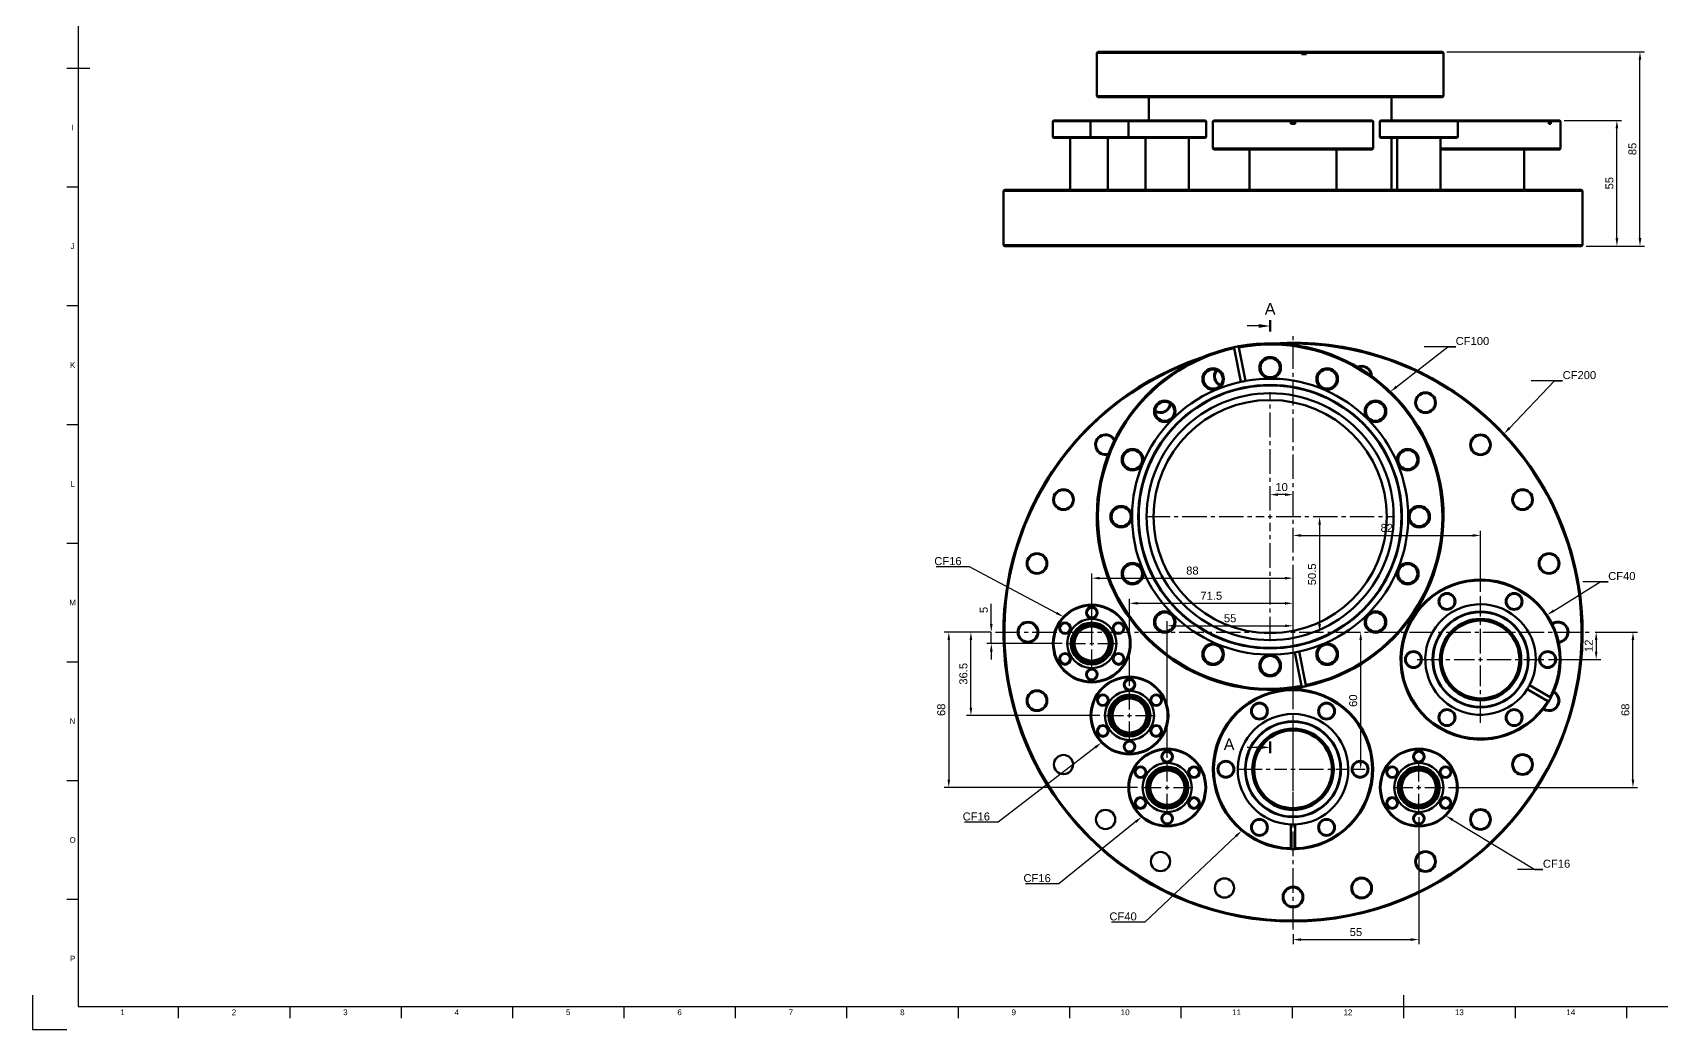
# Model space of a CAD drawing. Header units: millimetres. Extents: x 0 to 1189, y 0 to 841.
# Drawn here: x 0 to 712, y 0 to 436 of the extents above; entities that cross this region are included whole.
import ezdxf
from ezdxf import colors
from ezdxf.entities.mleader import LeaderData, LeaderLine
from ezdxf.enums import TextEntityAlignment as Align
from ezdxf.math import Vec2, Vec3

# ---------------------------------------------------------------- set-up
doc = ezdxf.new("R2010")
doc.units = ezdxf.units.MM
doc.header["$LTSCALE"] = 0.75
doc.linetypes.add('CENTER2', pattern=[28.575, 19.05, -3.175, 3.175, -3.175])
for name, color, linetype, lineweight in [('Border', 7, 'Continuous', 25), ('FD_Dimensions', 7, 'Continuous', 25), ('Leaders', 7, 'Continuous', 25), ('Section Lines', 7, 'Continuous', 25), ('Smart Centers', 7, 'CENTER2', 25), ('Visible', 7, 'Continuous', 50)]:
    doc.layers.add(name, color=color, linetype=linetype, lineweight=lineweight)
doc.styles.add('FusionTitle', font='')
doc.styles.get("Standard").update_dxf_attribs({"font": 'arial.ttf'})
doc.styles.get('FusionTitle').set_extended_font_data('Arial Unicode MS')
doc.dimstyles.new('Dim-ISO-25', dxfattribs={"dimtxt": 3.5, "dimasz": 3.5, "dimexe": 2, "dimexo": 2, "dimgap": 1.5, "dimtad": 1, "dimzin": 12, "dimdsep": 46, "dimtxsty": 'Standard', "dimcen": 0, "dimazin": 3, "dimtp": 0.1, "dimtm": 0.1, "dimtfac": 0.714, "dimtmove": 0, "dimatfit": 3, "dimfxl": 1, "dimtzin": 12, "dimarcsym": 0})

# ---------------------------------------------------------------- blocks, each defined once
blk = doc.blocks.new('*D52')
at = {"layer": 'Defpoints', "color": 0, "transparency": 16777216}
for p in [(667.728113, 397.664197), (692.747695, 397.664197), (677.328541, 342.664197)]:
    blk.add_point(p, dxfattribs=at)
at = {"layer": 'FD_Dimensions', "lineweight": -2, "transparency": 16777216}
for p, q in [((669.728113, 397.664197), (694.747695, 397.664197)), ((692.747695, 346.164197), (692.747695, 394.164197)), ((679.328541, 342.664197), (694.747695, 342.664197))]:
    blk.add_line(p, q, dxfattribs=at)
at = {"layer": 'FD_Dimensions', "transparency": 16777216}
for points in [[(692.164361, 394.164197), (693.331028, 394.164197), (692.747695, 397.664197)], [(692.164361, 346.164197), (693.331028, 346.164197), (692.747695, 342.664197)]]:
    blk.add_solid(points, dxfattribs=at)
at = {"layer": 'FD_Dimensions', "color": 0, "transparency": 16777216, "insert": (689.467852, 370.164197), "char_height": 3.5, "attachment_point": 5, "rotation": 90}
blk.add_mtext('55', dxfattribs=at)
blk = doc.blocks.new('*D53')
at = {"layer": 'Defpoints', "color": 0, "transparency": 16777216}
for p in [(616.428113, 427.664197), (702.829144, 427.664197), (677.328541, 342.664197)]:
    blk.add_point(p, dxfattribs=at)
at = {"layer": 'FD_Dimensions', "lineweight": -2, "transparency": 16777216}
for p, q in [((618.428113, 427.664197), (704.829144, 427.664197)), ((702.829144, 346.164197), (702.829144, 424.164197)), ((679.328541, 342.664197), (704.829144, 342.664197))]:
    blk.add_line(p, q, dxfattribs=at)
at = {"layer": 'FD_Dimensions', "transparency": 16777216}
for points in [[(702.24581, 424.164197), (703.412477, 424.164197), (702.829144, 427.664197)], [(702.24581, 346.164197), (703.412477, 346.164197), (702.829144, 342.664197)]]:
    blk.add_solid(points, dxfattribs=at)
at = {"layer": 'FD_Dimensions', "color": 0, "transparency": 16777216, "insert": (699.542138, 385.164197), "char_height": 3.5, "attachment_point": 5, "rotation": 90}
blk.add_mtext('85', dxfattribs=at)
blk = doc.blocks.new('*U10')
at = {"layer": 'Smart Centers', "color": 0, "ltscale": 0.75, "transparency": 16777216}
for p, q in [((0, 2.678906), (0, 54.5)), ((-54.5, 0), (-2.678906, 0)), ((2.678906, 0), (54.5, 0)), ((0, -54.5), (0, -2.678906))]:
    blk.add_line(p, q, dxfattribs=at)
at = {"layer": 'Smart Centers', "color": 0, "linetype": 'Continuous', "ltscale": 0.75, "transparency": 16777216}
for p, q in [((-0.892969, 0), (0.892969, 0)), ((0, -0.892969), (0, 0.892969))]:
    blk.add_line(p, q, dxfattribs=at)
blk = doc.blocks.new('*U11')
at = {"layer": 'Smart Centers', "color": 0, "ltscale": 0.75, "transparency": 16777216}
for p, q in [((0, 2.678906), (0, 27.675)), ((-27.675, 0), (-2.678906, 0)), ((2.678906, 0), (27.675, 0)), ((0, -27.675), (0, -2.678906))]:
    blk.add_line(p, q, dxfattribs=at)
at = {"layer": 'Smart Centers', "color": 0, "linetype": 'Continuous', "ltscale": 0.75, "transparency": 16777216}
for p, q in [((-0.892969, 0), (0.892969, 0)), ((0, -0.892969), (0, 0.892969))]:
    blk.add_line(p, q, dxfattribs=at)
blk = doc.blocks.new('*U12')
at = {"layer": 'Smart Centers', "color": 0, "ltscale": 0.75, "transparency": 16777216}
for p, q in [((0, 2.678906), (0, 24.231618)), ((-24.231618, 0), (-2.678906, 0)), ((2.678906, 0), (24.231618, 0)), ((0, -24.231618), (0, -2.678906))]:
    blk.add_line(p, q, dxfattribs=at)
at = {"layer": 'Smart Centers', "color": 0, "linetype": 'Continuous', "ltscale": 0.75, "transparency": 16777216}
for p, q in [((-0.892969, 0), (0.892969, 0)), ((0, -0.892969), (0, 0.892969))]:
    blk.add_line(p, q, dxfattribs=at)
blk = doc.blocks.new('*U13')
at = {"layer": 'Smart Centers', "color": 0, "ltscale": 0.75, "transparency": 16777216}
for p, q in [((0, 2.678906), (0, 11)), ((-11, 0), (-2.678906, 0)), ((2.678906, 0), (11, 0)), ((0, -11), (0, -2.678906))]:
    blk.add_line(p, q, dxfattribs=at)
at = {"layer": 'Smart Centers', "color": 0, "linetype": 'Continuous', "ltscale": 0.75, "transparency": 16777216}
for p, q in [((-0.892969, 0), (0.892969, 0)), ((0, -0.892969), (0, 0.892969))]:
    blk.add_line(p, q, dxfattribs=at)
blk = doc.blocks.new('*U14')
at = {"layer": 'Smart Centers', "color": 0, "ltscale": 0.75, "transparency": 16777216}
for p, q in [((0, 2.678906), (0, 11)), ((-11, 0), (-2.678906, 0)), ((2.678906, 0), (11, 0)), ((0, -11), (0, -2.678906))]:
    blk.add_line(p, q, dxfattribs=at)
at = {"layer": 'Smart Centers', "color": 0, "linetype": 'Continuous', "ltscale": 0.75, "transparency": 16777216}
for p, q in [((-0.892969, 0), (0.892969, 0)), ((0, -0.892969), (0, 0.892969))]:
    blk.add_line(p, q, dxfattribs=at)
blk = doc.blocks.new('*U15')
at = {"layer": 'Smart Centers', "color": 0, "ltscale": 0.75, "transparency": 16777216}
for p, q in [((0, 2.678906), (0, 11)), ((-11, 0), (-2.678906, 0)), ((2.678906, 0), (11, 0)), ((0, -11), (0, -2.678906))]:
    blk.add_line(p, q, dxfattribs=at)
at = {"layer": 'Smart Centers', "color": 0, "linetype": 'Continuous', "ltscale": 0.75, "transparency": 16777216}
for p, q in [((-0.892969, 0), (0.892969, 0)), ((0, -0.892969), (0, 0.892969))]:
    blk.add_line(p, q, dxfattribs=at)
blk = doc.blocks.new('*U16')
at = {"layer": 'Smart Centers', "color": 0, "ltscale": 0.75, "transparency": 16777216}
for p, q in [((0, 2.678906), (0, 11)), ((-11, 0), (-2.678906, 0)), ((2.678906, 0), (11, 0)), ((0, -11), (0, -2.678906))]:
    blk.add_line(p, q, dxfattribs=at)
at = {"layer": 'Smart Centers', "color": 0, "linetype": 'Continuous', "ltscale": 0.75, "transparency": 16777216}
for p, q in [((-0.892969, 0), (0.892969, 0)), ((0, -0.892969), (0, 0.892969))]:
    blk.add_line(p, q, dxfattribs=at)
blk = doc.blocks.new('*U17')
at = {"layer": 'Smart Centers', "color": 0, "ltscale": 0.75, "transparency": 16777216}
for p, q in [((0, 2.678906), (0, 130.1)), ((-130.1, 0), (-2.678906, 0)), ((2.678906, 0), (130.1, 0)), ((0, -130.1), (0, -2.678906))]:
    blk.add_line(p, q, dxfattribs=at)
at = {"layer": 'Smart Centers', "color": 0, "linetype": 'Continuous', "ltscale": 0.75, "transparency": 16777216}
for p, q in [((-0.892969, 0), (0.892969, 0)), ((0, -0.892969), (0, 0.892969))]:
    blk.add_line(p, q, dxfattribs=at)
blk = doc.blocks.new('*D54')
at = {"layer": 'Defpoints', "color": 0, "transparency": 16777216}
for p in [(541.128113, 233.938264), (541.128113, 233.938264), (551.128541, 233.938264)]:
    blk.add_point(p, dxfattribs=at)
at = {"layer": 'FD_Dimensions', "lineweight": -2, "transparency": 16777216}
blk.add_line((547.628541, 233.938264), (544.628113, 233.938264), dxfattribs=at)
at = {"layer": 'FD_Dimensions', "transparency": 16777216}
for points in [[(544.628113, 234.521597), (544.628113, 233.354931), (541.128113, 233.938264)], [(547.628541, 234.521597), (547.628541, 233.354931), (551.128541, 233.938264)]]:
    blk.add_solid(points, dxfattribs=at)
at = {"layer": 'FD_Dimensions', "color": 0, "transparency": 16777216, "insert": (546.128327, 237.225269), "char_height": 3.5, "attachment_point": 5}
blk.add_mtext('10', dxfattribs=at)
blk = doc.blocks.new('*D55')
at = {"layer": 'Defpoints', "color": 0, "transparency": 16777216}
for p in [(562.749288, 224.313888), (562.749288, 173.813888), (562.749288, 173.813888)]:
    blk.add_point(p, dxfattribs=at)
at = {"layer": 'FD_Dimensions', "lineweight": -2, "transparency": 16777216}
blk.add_line((562.749288, 220.813888), (562.749288, 177.313888), dxfattribs=at)
at = {"layer": 'FD_Dimensions', "transparency": 16777216}
for points in [[(562.165955, 220.813888), (563.332622, 220.813888), (562.749288, 224.313888)], [(562.165955, 177.313888), (563.332622, 177.313888), (562.749288, 173.813888)]]:
    blk.add_solid(points, dxfattribs=at)
at = {"layer": 'FD_Dimensions', "color": 0, "transparency": 16777216, "insert": (559.462283, 199.063888), "char_height": 3.5, "attachment_point": 5, "rotation": 90}
blk.add_mtext('50.5', dxfattribs=at)
blk = doc.blocks.new('*D56')
at = {"layer": 'Defpoints', "color": 0, "transparency": 16777216}
for p in [(681.228541, 173.813888), (660.803113, 161.813888), (683.684278, 161.813888)]:
    blk.add_point(p, dxfattribs=at)
at = {"layer": 'FD_Dimensions', "lineweight": -2, "transparency": 16777216}
for p, q in [((683.228541, 173.813888), (685.684278, 173.813888)), ((683.684278, 170.313888), (683.684278, 165.313888)), ((662.803113, 161.813888), (685.684278, 161.813888))]:
    blk.add_line(p, q, dxfattribs=at)
at = {"layer": 'FD_Dimensions', "transparency": 16777216}
for points in [[(683.100945, 170.313888), (684.267612, 170.313888), (683.684278, 173.813888)], [(683.100945, 165.313888), (684.267612, 165.313888), (683.684278, 161.813888)]]:
    blk.add_solid(points, dxfattribs=at)
at = {"layer": 'FD_Dimensions', "color": 0, "transparency": 16777216, "insert": (680.427116, 167.813888), "char_height": 3.5, "attachment_point": 5, "rotation": 90}
blk.add_mtext('12', dxfattribs=at)
blk = doc.blocks.new('*D57')
at = {"layer": 'Defpoints', "color": 0, "transparency": 16777216}
for p in [(551.128541, 215.500127), (633.128113, 216.090774), (633.128113, 189.488888)]:
    blk.add_point(p, dxfattribs=at)
at = {"layer": 'FD_Dimensions', "lineweight": -2, "transparency": 16777216}
for p, q in [((551.128541, 217.500127), (551.128541, 218.090774)), ((554.628541, 216.090774), (629.628113, 216.090774)), ((633.128113, 191.488888), (633.128113, 218.090774))]:
    blk.add_line(p, q, dxfattribs=at)
at = {"layer": 'FD_Dimensions', "transparency": 16777216}
for points in [[(554.628541, 216.674107), (554.628541, 215.507441), (551.128541, 216.090774)], [(629.628113, 216.674107), (629.628113, 215.507441), (633.128113, 216.090774)]]:
    blk.add_solid(points, dxfattribs=at)
at = {"layer": 'FD_Dimensions', "color": 0, "transparency": 16777216, "insert": (592.128327, 219.37778), "char_height": 3.5, "attachment_point": 5}
blk.add_mtext('82', dxfattribs=at)
blk = doc.blocks.new('*D58')
at = {"layer": 'Defpoints', "color": 0, "transparency": 16777216}
for p in [(580.719093, 173.813888), (580.719093, 173.813888), (575.359731, 113.813888)]:
    blk.add_point(p, dxfattribs=at)
at = {"layer": 'FD_Dimensions', "lineweight": -2, "transparency": 16777216}
for p, q in [((580.719093, 117.313888), (580.719093, 170.313888)), ((577.359731, 113.813888), (582.719093, 113.813888))]:
    blk.add_line(p, q, dxfattribs=at)
at = {"layer": 'FD_Dimensions', "transparency": 16777216}
for points in [[(580.13576, 170.313888), (581.302427, 170.313888), (580.719093, 173.813888)], [(580.13576, 117.313888), (581.302427, 117.313888), (580.719093, 113.813888)]]:
    blk.add_solid(points, dxfattribs=at)
at = {"layer": 'FD_Dimensions', "color": 0, "transparency": 16777216, "insert": (577.432088, 143.813888), "char_height": 3.5, "attachment_point": 5, "rotation": 90}
blk.add_mtext('60', dxfattribs=at)
blk = doc.blocks.new('*D59')
at = {"layer": 'Defpoints', "color": 0, "transparency": 16777216}
for p in [(419.194634, 173.813888), (421.028541, 173.813888), (452.128113, 168.813888)]:
    blk.add_point(p, dxfattribs=at)
at = {"layer": 'FD_Dimensions', "lineweight": -2, "transparency": 16777216}
for p, q in [((419.194634, 177.313888), (419.194634, 186.134488)), ((419.028541, 173.813888), (417.194634, 173.813888)), ((419.194634, 168.813888), (419.194634, 173.813888)), ((450.128113, 168.813888), (417.194634, 168.813888)), ((419.194634, 165.313888), (419.194634, 161.813888))]:
    blk.add_line(p, q, dxfattribs=at)
at = {"layer": 'FD_Dimensions', "transparency": 16777216}
for points in [[(418.6113, 177.313888), (419.777967, 177.313888), (419.194634, 173.813888)], [(418.6113, 165.313888), (419.777967, 165.313888), (419.194634, 168.813888)]]:
    blk.add_solid(points, dxfattribs=at)
at = {"layer": 'FD_Dimensions', "color": 0, "transparency": 16777216, "insert": (415.914791, 183.474188), "char_height": 3.5, "attachment_point": 5, "rotation": 90}
blk.add_mtext('5', dxfattribs=at)
blk = doc.blocks.new('*D60')
at = {"layer": 'Defpoints', "color": 0, "transparency": 16777216}
for p in [(410.29165, 173.813888), (421.028541, 173.813888), (468.628113, 137.313888)]:
    blk.add_point(p, dxfattribs=at)
at = {"layer": 'FD_Dimensions', "lineweight": -2, "transparency": 16777216}
for p, q in [((419.028541, 173.813888), (408.29165, 173.813888)), ((410.29165, 140.813888), (410.29165, 170.313888)), ((466.628113, 137.313888), (408.29165, 137.313888))]:
    blk.add_line(p, q, dxfattribs=at)
at = {"layer": 'FD_Dimensions', "transparency": 16777216}
for points in [[(409.708316, 170.313888), (410.874983, 170.313888), (410.29165, 173.813888)], [(409.708316, 140.813888), (410.874983, 140.813888), (410.29165, 137.313888)]]:
    blk.add_solid(points, dxfattribs=at)
at = {"layer": 'FD_Dimensions', "color": 0, "transparency": 16777216, "insert": (407.00345, 155.563888), "char_height": 3.5, "attachment_point": 5, "rotation": 90}
blk.add_mtext('36.5', dxfattribs=at)
blk = doc.blocks.new('*D61')
at = {"layer": 'Defpoints', "color": 0, "transparency": 16777216}
for p in [(421.028541, 173.813888), (400.616016, 105.813888), (485.128113, 105.813888)]:
    blk.add_point(p, dxfattribs=at)
at = {"layer": 'FD_Dimensions', "lineweight": -2, "transparency": 16777216}
for p, q in [((419.028541, 173.813888), (398.616016, 173.813888)), ((400.616016, 170.313888), (400.616016, 109.313888)), ((483.128113, 105.813888), (398.616016, 105.813888))]:
    blk.add_line(p, q, dxfattribs=at)
at = {"layer": 'FD_Dimensions', "transparency": 16777216}
for points in [[(400.032682, 170.313888), (401.199349, 170.313888), (400.616016, 173.813888)], [(400.032682, 109.313888), (401.199349, 109.313888), (400.616016, 105.813888)]]:
    blk.add_solid(points, dxfattribs=at)
at = {"layer": 'FD_Dimensions', "color": 0, "transparency": 16777216, "insert": (397.32901, 139.813888), "char_height": 3.5, "attachment_point": 5, "rotation": 90}
blk.add_mtext('68', dxfattribs=at)
blk = doc.blocks.new('*D62')
at = {"layer": 'Defpoints', "color": 0, "transparency": 16777216}
for p in [(551.128541, 197.411868), (551.128541, 171.134982), (463.128113, 166.134982)]:
    blk.add_point(p, dxfattribs=at)
at = {"layer": 'FD_Dimensions', "lineweight": -2, "transparency": 16777216}
for p, q in [((463.128113, 168.134982), (463.128113, 199.411868)), ((466.628113, 197.411868), (547.628541, 197.411868)), ((551.128541, 173.134982), (551.128541, 199.411868))]:
    blk.add_line(p, q, dxfattribs=at)
at = {"layer": 'FD_Dimensions', "transparency": 16777216}
for points in [[(466.628113, 197.995201), (466.628113, 196.828535), (463.128113, 197.411868)], [(547.628541, 197.995201), (547.628541, 196.828535), (551.128541, 197.411868)]]:
    blk.add_solid(points, dxfattribs=at)
at = {"layer": 'FD_Dimensions', "color": 0, "transparency": 16777216, "insert": (507.128327, 200.698873), "char_height": 3.5, "attachment_point": 5}
blk.add_mtext('88', dxfattribs=at)
blk = doc.blocks.new('*D63')
at = {"layer": 'Defpoints', "color": 0, "transparency": 16777216}
for p in [(551.128113, 186.400916), (479.628113, 148.313888), (551.128113, 138.045506)]:
    blk.add_point(p, dxfattribs=at)
at = {"layer": 'FD_Dimensions', "lineweight": -2, "transparency": 16777216}
for p, q in [((479.628113, 150.313888), (479.628113, 188.400916)), ((483.128113, 186.400916), (547.628113, 186.400916)), ((551.128113, 140.045506), (551.128113, 188.400916))]:
    blk.add_line(p, q, dxfattribs=at)
at = {"layer": 'FD_Dimensions', "transparency": 16777216}
for points in [[(483.128113, 186.98425), (483.128113, 185.817583), (479.628113, 186.400916)], [(547.628113, 186.98425), (547.628113, 185.817583), (551.128113, 186.400916)]]:
    blk.add_solid(points, dxfattribs=at)
at = {"layer": 'FD_Dimensions', "color": 0, "transparency": 16777216, "insert": (515.378113, 189.687922), "char_height": 3.5, "attachment_point": 5}
blk.add_mtext('71.5', dxfattribs=at)
blk = doc.blocks.new('*D64')
at = {"layer": 'Defpoints', "color": 0, "transparency": 16777216}
for p in [(551.128541, 176.563776), (551.128541, 171.134982), (496.128113, 116.813888)]:
    blk.add_point(p, dxfattribs=at)
at = {"layer": 'FD_Dimensions', "lineweight": -2, "transparency": 16777216}
for p, q in [((496.128113, 118.813888), (496.128113, 178.563776)), ((551.128541, 173.134982), (551.128541, 178.563776)), ((499.628113, 176.563776), (547.628541, 176.563776))]:
    blk.add_line(p, q, dxfattribs=at)
at = {"layer": 'FD_Dimensions', "transparency": 16777216}
for points in [[(499.628113, 177.147109), (499.628113, 175.980443), (496.128113, 176.563776)], [(547.628541, 177.147109), (547.628541, 175.980443), (551.128541, 176.563776)]]:
    blk.add_solid(points, dxfattribs=at)
at = {"layer": 'FD_Dimensions', "color": 0, "transparency": 16777216, "insert": (523.628327, 179.843619), "char_height": 3.5, "attachment_point": 5}
blk.add_mtext('55', dxfattribs=at)
blk = doc.blocks.new('*D65')
at = {"layer": 'Defpoints', "color": 0, "transparency": 16777216}
for p in [(681.228541, 173.813888), (699.768698, 173.813888), (617.128113, 105.813888)]:
    blk.add_point(p, dxfattribs=at)
at = {"layer": 'FD_Dimensions', "lineweight": -2, "transparency": 16777216}
for p, q in [((683.228541, 173.813888), (701.768698, 173.813888)), ((699.768698, 109.313888), (699.768698, 170.313888)), ((619.128113, 105.813888), (701.768698, 105.813888))]:
    blk.add_line(p, q, dxfattribs=at)
at = {"layer": 'FD_Dimensions', "transparency": 16777216}
for points in [[(699.185365, 170.313888), (700.352032, 170.313888), (699.768698, 173.813888)], [(699.185365, 109.313888), (700.352032, 109.313888), (699.768698, 105.813888)]]:
    blk.add_solid(points, dxfattribs=at)
at = {"layer": 'FD_Dimensions', "color": 0, "transparency": 16777216, "insert": (696.481693, 139.813888), "char_height": 3.5, "attachment_point": 5, "rotation": 90}
blk.add_mtext('68', dxfattribs=at)
blk = doc.blocks.new('*D66')
at = {"layer": 'Defpoints', "color": 0, "transparency": 16777216}
for p in [(606.128113, 94.813888), (551.128541, 43.713888), (606.128113, 39.300516)]:
    blk.add_point(p, dxfattribs=at)
at = {"layer": 'FD_Dimensions', "lineweight": -2, "transparency": 16777216}
for p, q in [((606.128113, 92.813888), (606.128113, 37.300516)), ((551.128541, 41.713888), (551.128541, 37.300516)), ((554.628541, 39.300516), (602.628113, 39.300516))]:
    blk.add_line(p, q, dxfattribs=at)
at = {"layer": 'FD_Dimensions', "transparency": 16777216}
for points in [[(554.628541, 39.88385), (554.628541, 38.717183), (551.128541, 39.300516)], [(602.628113, 39.88385), (602.628113, 38.717183), (606.128113, 39.300516)]]:
    blk.add_solid(points, dxfattribs=at)
at = {"layer": 'FD_Dimensions', "color": 0, "transparency": 16777216, "insert": (578.628327, 42.580359), "char_height": 3.5, "attachment_point": 5}
blk.add_mtext('55', dxfattribs=at)
blk = doc.blocks.new('ISO_A0_SHEET')
at = {"layer": 'Border'}
for p, q in [((20, 831), (20, 10)), ((15, 420.5), (25, 420.5)), ((15, 368.5625), (20, 368.5625)), ((15, 316.625), (20, 316.625)), ((15, 264.6875), (20, 264.6875)), ((15, 212.75), (20, 212.75)), ((15, 160.8125), (20, 160.8125)), ((15, 108.875), (20, 108.875)), ((15, 56.9375), (20, 56.9375)), ((0, 15), (0, 0)), ((599.5, 15), (599.5, 5)), ((20, 10), (1179, 10)), ((63.708337, 10), (63.708337, 5)), ((112.41667, 10), (112.41667, 5)), ((161.125003, 10), (161.125003, 5)), ((209.833336, 10), (209.833336, 5)), ((258.541669, 10), (258.541669, 5)), ((307.250002, 10), (307.250002, 5)), ((355.958335, 10), (355.958335, 5)), ((404.666668, 10), (404.666668, 5)), ((453.375001, 10), (453.375001, 5)), ((502.083334, 10), (502.083334, 5)), ((550.791667, 10), (550.791667, 5)), ((648.208333, 10), (648.208333, 5)), ((696.916666, 10), (696.916666, 5)), ((0, 0), (15, 0))]:
    blk.add_line(p, q, dxfattribs=at)
at = {"layer": 'Border', "style": 'FusionTitle'}
for s, p in [('I', (17.5, 394.53125)), ('J', (17.5, 342.59375)), ('K', (17.5, 290.65625)), ('L', (17.5, 238.71875)), ('M', (17.5, 186.78125)), ('N', (17.5, 134.84375)), ('O', (17.5, 82.90625)), ('P', (17.5, 30.96875)), ('1', (39.35417, 7.5)), ('2', (88.062503, 7.5)), ('3', (136.770836, 7.5)), ('4', (185.479169, 7.5)), ('5', (234.187502, 7.5)), ('6', (282.895835, 7.5)), ('7', (331.604168, 7.5)), ('8', (380.312501, 7.5)), ('9', (429.020835, 7.5)), ('10', (477.729168, 7.5)), ('11', (526.4375, 7.5)), ('12', (575.145833, 7.5)), ('13', (623.854167, 7.5)), ('14', (672.5625, 7.5))]:
    blk.add_text(s, height=2.5, dxfattribs=at).set_placement(p, align=Align.MIDDLE)

msp = doc.modelspace()

# ---------------------------------------------------------------- linework, layer by layer
at = {"layer": 'Section Lines'}
for p, q in [((536.128, 307.735), (531.128, 307.735)), ((536.128, 123.389), (531.128, 123.389))]:
    msp.add_line(p, q, dxfattribs=at)
at = {"layer": 'Section Lines', "lineweight": 50}
for p, q in [((541.128, 310.235), (541.128, 305.235)), ((541.128, 120.889), (541.128, 125.889))]:
    msp.add_line(p, q, dxfattribs=at)
at = {"layer": 'Section Lines'}
for points in [[(536.128, 308.568), (541.128, 307.735), (536.128, 306.902)], [(536.128, 124.223), (541.128, 123.389), (536.128, 122.556)]]:
    msp.add_solid(points, dxfattribs=at)
at = {"layer": 'Visible'}
for p, q in [((465.828, 427.664), (465.328, 427.164)), ((554.836, 427.664), (465.828, 427.664)), ((556.798, 427.664), (554.836, 427.664)), ((554.934, 427.164), (554.836, 427.664)), ((616.428, 427.664), (556.798, 427.664)), ((556.895, 427.164), (556.798, 427.664)), ((616.428, 427.664), (616.928, 427.164)), ((465.328, 427.164), (554.934, 427.164)), ((465.328, 408.264), (465.328, 427.164)), ((554.934, 426.664), (554.934, 427.164)), ((554.934, 426.664), (556.895, 426.664)), ((556.895, 427.164), (616.928, 427.164)), ((556.895, 426.664), (556.895, 427.164)), ((616.928, 408.264), (616.928, 427.164)), ((616.928, 408.264), (465.328, 408.264)), ((465.828, 407.764), (465.328, 408.264)), ((465.828, 407.764), (616.428, 407.764)), ((488.128, 397.664), (488.128, 407.764)), ((594.128, 397.664), (594.128, 407.764)), ((616.428, 407.764), (616.928, 408.264)), ((446.428, 397.664), (446.128, 397.364)), ((446.128, 397.364), (462.628, 397.364)), ((446.128, 390.364), (446.128, 397.364)), ((462.928, 397.664), (446.428, 397.664)), ((462.928, 397.664), (462.628, 397.364)), ((462.628, 397.364), (479.128, 397.364)), ((462.628, 390.364), (462.628, 397.364)), ((479.428, 397.664), (462.928, 397.664)), ((479.428, 397.664), (479.128, 397.364)), ((479.128, 397.364), (513.128, 397.364)), ((479.128, 390.364), (479.128, 397.364)), ((512.828, 397.664), (479.428, 397.664)), ((512.828, 397.664), (513.128, 397.364)), ((513.128, 390.364), (513.128, 397.364)), ((516.528, 397.664), (516.128, 397.264)), ((516.128, 397.264), (550.128, 397.264)), ((516.128, 385.364), (516.128, 397.264)), ((550.128, 397.664), (516.528, 397.664)), ((552.128, 397.664), (550.128, 397.664)), ((550.128, 397.664), (550.128, 397.264)), ((550.128, 397.264), (550.128, 396.164)), ((552.128, 397.064), (550.128, 397.064)), ((552.128, 396.164), (550.128, 396.164)), ((585.728, 397.664), (552.128, 397.664)), ((552.128, 397.264), (552.128, 397.664)), ((552.128, 397.264), (586.128, 397.264)), ((552.128, 396.164), (552.128, 397.264)), ((585.728, 397.664), (586.128, 397.264)), ((586.128, 385.364), (586.128, 397.264)), ((589.428, 397.664), (589.128, 397.364)), ((589.128, 397.364), (623.128, 397.364)), ((589.128, 390.364), (589.128, 397.364)), ((622.828, 397.664), (589.428, 397.664)), ((662.58, 397.664), (622.828, 397.664)), ((622.828, 397.664), (623.128, 397.364)), ((623.128, 390.364), (623.128, 397.364)), ((623.128, 397.264), (662.927, 397.264)), ((663.58, 397.664), (662.58, 397.664)), ((662.58, 397.664), (662.927, 397.264)), ((662.927, 397.264), (662.927, 396.164)), ((663.927, 396.164), (662.927, 396.164)), ((667.728, 397.664), (663.58, 397.664)), ((663.927, 397.264), (663.58, 397.664)), ((663.927, 397.264), (668.128, 397.264)), ((663.927, 396.164), (663.927, 397.264)), ((667.728, 397.664), (668.128, 397.264)), ((668.128, 385.364), (668.128, 397.264)), ((462.628, 390.364), (446.128, 390.364)), ((446.428, 390.064), (446.128, 390.364)), ((446.428, 390.064), (462.928, 390.064)), ((453.628, 367.264), (453.628, 390.064)), ((479.128, 390.364), (462.628, 390.364)), ((462.928, 390.064), (462.628, 390.364)), ((462.928, 390.064), (479.428, 390.064)), ((470.128, 367.264), (470.128, 390.064)), ((513.128, 390.364), (479.128, 390.364)), ((479.428, 390.064), (479.128, 390.364)), ((479.428, 390.064), (512.828, 390.064)), ((486.628, 367.264), (486.628, 390.064)), ((505.628, 367.264), (505.628, 390.064)), ((512.828, 390.064), (513.128, 390.364)), ((586.128, 385.364), (516.128, 385.364)), ((516.528, 384.964), (516.128, 385.364)), ((516.528, 384.964), (585.728, 384.964)), ((532.128, 367.264), (532.128, 384.964)), ((570.128, 367.264), (570.128, 384.964)), ((585.728, 384.964), (586.128, 385.364)), ((623.128, 390.364), (589.128, 390.364)), ((589.428, 390.064), (589.128, 390.364)), ((589.428, 390.064), (622.828, 390.064)), ((594.128, 367.264), (594.128, 390.064)), ((596.628, 367.264), (596.628, 390.064)), ((615.628, 367.264), (615.628, 390.064)), ((668.128, 385.364), (615.628, 385.364)), ((615.628, 384.964), (667.728, 384.964)), ((622.828, 390.064), (623.128, 390.364)), ((652.128, 367.264), (652.128, 384.964)), ((667.728, 384.964), (668.128, 385.364)), ((424.929, 367.264), (424.529, 366.864)), ((424.529, 366.864), (677.729, 366.864)), ((424.529, 343.064), (424.529, 366.864)), ((677.329, 367.264), (424.929, 367.264)), ((677.329, 367.264), (677.729, 366.864)), ((677.729, 343.064), (677.729, 366.864)), ((677.729, 343.064), (424.529, 343.064)), ((424.929, 342.664), (424.529, 343.064)), ((424.929, 342.664), (677.329, 342.664)), ((677.329, 342.664), (677.729, 343.064))]:
    msp.add_line(p, q, dxfattribs=at)
at = {"layer": 'Visible', "extrusion": (-1e-16, -1, 0)}
for p, q in [((525.361, 298.456), (525.458, 297.965)), ((525.458, 297.965), (528.375, 283.301)), ((527.322, 298.846), (527.42, 298.356)), ((527.42, 298.356), (530.337, 283.691)), ((554.836, 150.272), (551.919, 164.937)), ((556.798, 150.662), (553.881, 165.327)), ((554.934, 149.782), (554.836, 150.272)), ((556.895, 150.172), (556.798, 150.662)), ((663.58, 145.387), (654.546, 150.603)), ((654.546, 150.603), (654.546, 150.603)), ((653.546, 148.871), (662.58, 143.655)), ((653.546, 148.871), (653.546, 148.871)), ((662.58, 143.655), (662.927, 143.455)), ((663.927, 145.187), (663.58, 145.387)), ((550.128, 89.66), (550.128, 79.228)), ((550.128, 89.66), (550.128, 89.66)), ((552.128, 79.228), (552.128, 89.66)), ((552.128, 89.66), (552.128, 89.66)), ((550.128, 79.228), (550.128, 78.828)), ((552.128, 78.828), (552.128, 79.228))]:
    msp.add_line(p, q, dxfattribs=at)
at = {"layer": 'Visible', "extrusion": (0, 0, -1)}
for centre, radius in [((-541.128, 289.464), 4.7), ((-516.196, 284.505), 4.7), ((-566.06, 284.505), 4.7), ((-609.079, 274.186), 4.5), ((-541.128, 224.314), 51), ((-495.06, 270.382), 4.7), ((-587.196, 270.382), 4.7), ((-633.082, 255.768), 4.5), ((-480.937, 249.246), 4.7), ((-601.319, 249.246), 4.7), ((-450.756, 231.764), 4.5), ((-651.501, 231.764), 4.5), ((-475.978, 224.314), 4.7), ((-606.278, 224.314), 4.7), ((-439.178, 203.811), 4.5), ((-663.079, 203.811), 4.5), ((-480.937, 199.382), 4.7), ((-601.319, 199.382), 4.7), ((-463.128, 168.814), 17), ((-618.453, 187.232), 3.65), ((-647.803, 187.232), 3.65), ((-435.229, 173.814), 4.5), ((-451.437, 175.564), 2.5), ((-463.128, 182.314), 2.5), ((-474.819, 175.564), 2.5), ((-495.06, 178.246), 4.7), ((-587.196, 178.246), 4.7), ((-633.128, 161.814), 17.8), ((-633.128, 161.814), 17), ((-463.128, 168.814), 8.4), ((-463.128, 168.814), 7.5), ((-451.437, 162.064), 2.5), ((-474.819, 162.064), 2.5), ((-516.196, 164.123), 4.7), ((-541.128, 159.164), 4.7), ((-566.06, 164.123), 4.7), ((-603.778, 161.814), 3.65), ((-662.478, 161.814), 3.65), ((-463.128, 155.314), 2.5), ((-479.628, 137.314), 17), ((-479.628, 150.814), 2.5), ((-439.178, 143.817), 4.5), ((-467.937, 144.064), 2.5), ((-479.628, 137.314), 8.4), ((-479.628, 137.314), 7.5), ((-491.319, 144.064), 2.5), ((-536.453, 139.232), 3.65), ((-565.803, 139.232), 3.65), ((-618.453, 136.396), 3.65), ((-647.803, 136.396), 3.65), ((-467.937, 130.564), 2.5), ((-491.319, 130.564), 2.5), ((-551.128, 113.814), 17.8), ((-551.128, 113.814), 17), ((-479.628, 123.814), 2.5), ((-496.128, 105.814), 17), ((-496.128, 119.314), 2.5), ((-606.128, 105.814), 17), ((-606.128, 119.314), 2.5), ((-484.437, 112.564), 2.5), ((-496.128, 105.814), 8.4), ((-507.819, 112.564), 2.5), ((-521.778, 113.814), 3.65), ((-580.478, 113.814), 3.65), ((-594.437, 112.564), 2.5), ((-606.128, 105.814), 8.4), ((-617.819, 112.564), 2.5), ((-651.501, 115.864), 4.5), ((-496.128, 105.814), 7.5), ((-606.128, 105.814), 7.5), ((-484.437, 99.064), 2.5), ((-507.819, 99.064), 2.5), ((-594.437, 99.064), 2.5), ((-617.819, 99.064), 2.5), ((-496.128, 92.314), 2.5), ((-606.128, 92.314), 2.5), ((-633.082, 91.86), 4.5), ((-536.453, 88.396), 3.65), ((-565.803, 88.396), 3.65), ((-609.079, 73.442), 4.5), ((-581.126, 61.863), 4.5), ((-551.129, 57.914), 4.5)]:
    msp.add_circle(centre, radius, dxfattribs=at)
at = {"layer": 'Visible'}
for centre, radius in [((541.128, 289.464), 4.2), ((516.196, 284.505), 4.2), ((566.06, 284.505), 4.2), ((541.128, 224.314), 57.65), ((541.128, 224.314), 57.432), ((541.128, 224.314), 54), ((609.079, 274.186), 4.2), ((495.06, 270.382), 4.2), ((587.196, 270.382), 4.2), ((633.082, 255.768), 4.2), ((480.937, 249.246), 4.2), ((601.319, 249.246), 4.2), ((450.756, 231.764), 4.2), ((651.501, 231.764), 4.2), ((475.978, 224.314), 4.2), ((606.278, 224.314), 4.2), ((439.178, 203.811), 4.2), ((663.079, 203.811), 4.2), ((480.937, 199.382), 4.2), ((601.319, 199.382), 4.2), ((463.128, 168.814), 16.7), ((618.453, 187.232), 3.35), ((647.803, 187.232), 3.35), ((463.128, 168.814), 10.75), ((463.128, 182.314), 2.2), ((495.06, 178.246), 4.2), ((587.196, 178.246), 4.2), ((633.128, 161.814), 20.95), ((633.128, 161.814), 20.732), ((633.128, 161.814), 17.5), ((435.229, 173.814), 4.2), ((451.437, 175.564), 2.2), ((463.128, 168.814), 9.15), ((463.128, 168.814), 8.932), ((463.128, 168.814), 8.2), ((474.819, 175.564), 2.2), ((451.437, 162.064), 2.2), ((474.819, 162.064), 2.2), ((516.196, 164.123), 4.2), ((566.06, 164.123), 4.2), ((603.778, 161.814), 3.35), ((662.478, 161.814), 3.35), ((463.128, 155.314), 2.2), ((541.128, 159.164), 4.2), ((479.628, 137.314), 16.7), ((479.628, 150.814), 2.2), ((439.178, 143.817), 4.2), ((467.937, 144.064), 2.2), ((479.628, 137.314), 10.75), ((479.628, 137.314), 9.15), ((479.628, 137.314), 8.932), ((479.628, 137.314), 8.2), ((491.319, 144.064), 2.2), ((536.453, 139.232), 3.35), ((565.803, 139.232), 3.35), ((618.453, 136.396), 3.35), ((647.803, 136.396), 3.35), ((467.937, 130.564), 2.2), ((491.319, 130.564), 2.2), ((551.128, 113.814), 20.95), ((551.128, 113.814), 20.732), ((551.128, 113.814), 17.5), ((479.628, 123.814), 2.2), ((496.128, 105.814), 16.7), ((496.128, 119.314), 2.2), ((606.128, 105.814), 16.7), ((606.128, 119.314), 2.2), ((450.756, 115.864), 4.2), ((484.437, 112.564), 2.2), ((496.128, 105.814), 10.75), ((496.128, 105.814), 9.15), ((496.128, 105.814), 8.932), ((496.128, 105.814), 8.2), ((507.819, 112.564), 2.2), ((521.778, 113.814), 3.35), ((580.478, 113.814), 3.35), ((594.437, 112.564), 2.2), ((606.128, 105.814), 10.75), ((606.128, 105.814), 9.15), ((606.128, 105.814), 8.932), ((606.128, 105.814), 8.2), ((617.819, 112.564), 2.2), ((651.501, 115.864), 4.2), ((484.437, 99.064), 2.2), ((507.819, 99.064), 2.2), ((594.437, 99.064), 2.2), ((617.819, 99.064), 2.2), ((469.175, 91.86), 4.2), ((496.128, 92.314), 2.2), ((606.128, 92.314), 2.2), ((633.082, 91.86), 4.2), ((536.453, 88.396), 3.35), ((565.803, 88.396), 3.35), ((493.179, 73.442), 4.2), ((609.079, 73.442), 4.2), ((521.131, 61.863), 4.2), ((581.126, 61.863), 4.2), ((551.129, 57.914), 4.2)]:
    msp.add_circle(centre, radius, dxfattribs=at)
at = {"layer": 'Visible', "extrusion": (0, 0, -1)}
for centre, radius, start, end in [((-541.128, 224.314), 75.8, 79.505903, 257.994097), ((-551.129, 173.814), 126.6, 85.996664, 71.600807), ((-541.128, 224.314), 75.8, 259.505903, 77.994097), ((-541.128, 224.314), 75.8, 77.994097, 79.505903), ((-521.131, 285.765), 4.5, 294.203411, 37.150722), ((-581.126, 285.765), 4.5, 65.028405, 181.090788), ((-493.179, 274.186), 4.5, 186.361015, 301.006432), ((-469.175, 255.768), 4.5, 254.982301, 152.241869), ((-633.128, 161.814), 35, 211.637245, 208.362755), ((-667.029, 173.814), 4.5, 54.640147, 266.374184), ((-541.128, 224.314), 75.8, 257.994097, 259.505903), ((-551.128, 113.814), 35, 271.637245, 268.362755), ((-663.079, 143.817), 4.5, 118.043894, 303.957827)]:
    msp.add_arc(centre, radius, start, end, dxfattribs=at)
at = {"layer": 'Visible'}
for centre, radius, start, end in [((551.129, 173.814), 126.2, 110.276671, 92.125859), ((541.128, 224.314), 75.3, 282.010922, 100.489078), ((541.128, 224.314), 75.3, 102.010922, 280.489078), ((521.131, 285.765), 4.2, 141.649897, 246.99597), ((581.126, 285.765), 4.2, 1.796246, 112.084561), ((541.128, 224.314), 60.35, 102.199435, 280.300565), ((541.128, 224.314), 60.35, 100.300565, 102.199435), ((541.128, 224.314), 60.35, 282.199435, 100.300565), ((493.179, 274.186), 4.2, 236.665053, 355.9675), ((469.175, 255.768), 4.2, 24.71166, 288.06417), ((633.128, 161.814), 34.6, 331.656178, 328.343822), ((633.128, 161.814), 24.175, 332.370719, 327.629281), ((667.029, 173.814), 4.2, 272.97616, 126.009509), ((541.128, 224.314), 60.35, 280.300565, 282.199435), ((633.128, 161.814), 24.175, 327.629247, 332.370753), ((551.128, 113.814), 34.6, 271.656178, 268.343822), ((663.079, 143.817), 4.2, 236.340899, 61.657381), ((633.128, 161.814), 35, 328.362755, 331.637245), ((551.128, 113.814), 24.175, 272.370719, 267.629281), ((551.128, 113.814), 24.175, 267.629247, 272.370753), ((551.128, 113.814), 35, 268.362755, 271.637245)]:
    msp.add_arc(centre, radius, start, end, dxfattribs=at)

# ---------------------------------------------------------------- block references
at = {"layer": 'Border'}
msp.add_blockref('ISO_A0_SHEET', (0, 0), dxfattribs=at)
at = {"layer": 'Smart Centers', "ltscale": 0.75}
for name, p in [('*U17', (551.129, 173.814)), ('*U10', (541.128, 224.314)), ('*U11', (633.128, 161.814)), ('*U16', (463.128, 168.814)), ('*U15', (479.628, 137.314)), ('*U12', (551.128, 113.814)), ('*U14', (496.128, 105.814)), ('*U13', (606.128, 105.814))]:
    msp.add_blockref(name, p, dxfattribs=at)

# ---------------------------------------------------------------- texts
at = {"layer": 'Section Lines', "char_height": 5, "attachment_point": 5}
for insert in [(541.128, 315.235), (523.182, 124.798)]:
    msp.add_mtext('A', dxfattribs=dict(at, insert=insert))

# ---------------------------------------------------------------- dimensions: what is measured, and where the dimension line sits
at = {"layer": 'FD_Dimensions'}
for base, p1, p2, angle, picture, middle in [((702.829, 427.664), (677.329, 342.664), (616.428, 427.664), 90, '*D53', (699.542, 385.164)), ((692.748, 397.664), (677.329, 342.664), (667.728, 397.664), 90, '*D52', (689.468, 370.164)), ((541.128, 233.938), (551.129, 233.938), (541.128, 233.938), 180, '*D54', (546.128, 237.225)), ((633.128, 216.091), (551.129, 215.5), (633.128, 189.489), 180, '*D57', (592.128, 219.378)), ((562.749, 173.814), (562.749, 224.314), (562.749, 173.814), 90, '*D55', (559.462, 199.064)), ((551.129, 197.412), (463.128, 166.135), (551.129, 171.135), 180, '*D62', (507.128, 200.699)), ((419.195, 173.814), (452.128, 168.814), (421.029, 173.814), 90, '*D59', (415.915, 183.474)), ((551.128, 186.401), (479.628, 148.314), (551.128, 138.046), 180, '*D63', (515.378, 189.688)), ((551.129, 176.564), (496.128, 116.814), (551.129, 171.135), 180, '*D64', (523.628, 179.844)), ((400.616, 105.814), (421.029, 173.814), (485.128, 105.814), 90, '*D61', (397.329, 139.814)), ((410.292, 173.814), (468.628, 137.314), (421.029, 173.814), 90, '*D60', (407.003, 155.564)), ((580.719, 173.814), (575.36, 113.814), (580.719, 173.814), 90, '*D58', (577.432, 143.814)), ((699.769, 173.814), (617.128, 105.814), (681.229, 173.814), 90, '*D65', (696.482, 139.814)), ((683.684, 161.814), (681.229, 173.814), (660.803, 161.814), 90, '*D56', (680.427, 167.814)), ((606.128, 39.301), (551.129, 43.714), (606.128, 94.814), 180, '*D66', (578.628, 42.58))]:
    dim = msp.add_linear_dim(base=base, p1=p1, p2=p2, angle=angle, dimstyle='Dim-ISO-25', override={"dimlfac": 1, "dimclrd": 256, "dimclre": 256}, dxfattribs=at)
    dim.commit()
    dim.dimension.update_dxf_attribs({"geometry": picture, "text_midpoint": middle})

# ---------------------------------------------------------------- leaders
at = {"layer": 'Leaders'}
ml = msp.add_multileader_mtext('Standard', dxfattribs=at)
ml.set_content('CF100', color=256)
ml.set_leader_properties()
ml.build(insert=Vec2(0, 0))
ml.multileader.update_dxf_attribs({"text_left_attachment_type": 5, "text_right_attachment_type": 5, "dogleg_length": 3.5, "arrow_head_size": 3.5})
ctx = ml.context
ctx.base_point, ctx.char_height, ctx.arrow_head_size, ctx.landing_gap_size, ctx.plane_origin = Vec3(622.25, 298.637), 3.5, 3.5, 0, Vec3(248.884, 258.276)
ctx.left_attachment, ctx.right_attachment = 5, 5
notes = []
notes.append((ctx, [(0, (1, 1, 0), (618.75, 298.637), (1, 0), 3.5, [(0, [(593.66, 278.959)], 0, [])])]))
ctx.mtext.insert, ctx.mtext.flow_direction = Vec3(622.25, 302.897), 5
ml = msp.add_multileader_mtext('Standard', dxfattribs=at)
ml.set_content('CF200', color=256)
ml.set_leader_properties()
ml.build(insert=Vec2(0, 0))
ml.multileader.update_dxf_attribs({"text_left_attachment_type": 5, "text_right_attachment_type": 5, "dogleg_length": 3.5, "arrow_head_size": 3.5})
ctx = ml.context
ctx.base_point, ctx.char_height, ctx.arrow_head_size, ctx.landing_gap_size, ctx.plane_origin = Vec3(669.003, 283.724), 3.5, 3.5, 0, Vec3(298.572, 239.868)
ctx.left_attachment, ctx.right_attachment = 5, 5
notes.append((ctx, [(0, (1, 1, 0), (665.503, 283.724), (1, 0), 3.5, [(0, [(643.347, 260.551)], 0, [])])]))
ctx.mtext.insert, ctx.mtext.flow_direction = Vec3(669.003, 287.984), 5
ml = msp.add_multileader_mtext('Standard', dxfattribs=at)
ml.set_content('CF16', color=256)
ml.set_leader_properties()
ml.build(insert=Vec2(0, 0))
ml.multileader.update_dxf_attribs({"text_left_attachment_type": 5, "text_right_attachment_type": 5, "dogleg_length": 3.5, "arrow_head_size": 3.5})
ctx = ml.context
ctx.base_point, ctx.char_height, ctx.arrow_head_size, ctx.landing_gap_size, ctx.plane_origin = Vec3(394.733, 202.359), 3.5, 3.5, 0, Vec3(106.025, 159.837)
ctx.left_attachment, ctx.right_attachment, ctx.text_align_type = 5, 5, 2
notes.append((ctx, [(0, (1, 1, 0), (409.721, 202.359), (-1, 0), 3.5, [(0, [(450.8, 180.519)], 0, [])])]))
ctx.mtext.insert, ctx.mtext.alignment, ctx.mtext.flow_direction = Vec3(406.221, 206.619), 3, 5
ml = msp.add_multileader_mtext('Standard', dxfattribs=at)
ml.set_content('CF40', color=256)
ml.set_leader_properties()
ml.build(insert=Vec2(0, 0))
ml.multileader.update_dxf_attribs({"text_left_attachment_type": 5, "text_right_attachment_type": 5, "dogleg_length": 3.5, "arrow_head_size": 3.5})
ctx = ml.context
ctx.base_point, ctx.char_height, ctx.arrow_head_size, ctx.landing_gap_size, ctx.plane_origin = Vec3(688.928, 195.822), 3.5, 3.5, 0, Vec3(317.41, 160.642)
ctx.left_attachment, ctx.right_attachment = 5, 5
notes.append((ctx, [(0, (1, 1, 0), (685.428, 195.822), (1, 0), 3.5, [(0, [(662.186, 181.324)], 0, [])])]))
ctx.mtext.insert, ctx.mtext.flow_direction = Vec3(688.928, 200.081), 5
ml = msp.add_multileader_mtext('Standard', dxfattribs=at)
ml.set_content('CF16', color=256)
ml.set_leader_properties()
ml.build(insert=Vec2(0, 0))
ml.multileader.update_dxf_attribs({"text_left_attachment_type": 5, "text_right_attachment_type": 5, "dogleg_length": 3.5, "arrow_head_size": 3.5})
ctx = ml.context
ctx.base_point, ctx.char_height, ctx.arrow_head_size, ctx.landing_gap_size, ctx.plane_origin = Vec3(407.149, 90.646), 3.5, 3.5, 0, Vec3(122.636, 104.81)
ctx.left_attachment, ctx.right_attachment, ctx.text_align_type = 5, 5, 2
notes.append((ctx, [(0, (1, 1, 0), (422.137, 90.646), (-1, 0), 3.5, [(0, [(467.411, 125.492)], 0, [])])]))
ctx.mtext.insert, ctx.mtext.alignment, ctx.mtext.flow_direction = Vec3(418.637, 94.906), 3, 5
ml = msp.add_multileader_mtext('Standard', dxfattribs=at)
ml.set_content('CF16', color=256)
ml.set_leader_properties()
ml.build(insert=Vec2(0, 0))
ml.multileader.update_dxf_attribs({"text_left_attachment_type": 5, "text_right_attachment_type": 5, "dogleg_length": 3.5, "arrow_head_size": 3.5})
ctx = ml.context
ctx.base_point, ctx.char_height, ctx.arrow_head_size, ctx.landing_gap_size, ctx.plane_origin = Vec3(433.721, 63.671), 3.5, 3.5, 0, Vec3(140.206, 72.295)
ctx.left_attachment, ctx.right_attachment, ctx.text_align_type = 5, 5, 2
notes.append((ctx, [(0, (1, 1, 0), (448.709, 63.671), (-1, 0), 3.5, [(0, [(484.982, 92.978)], 0, [])])]))
ctx.mtext.insert, ctx.mtext.alignment, ctx.mtext.flow_direction = Vec3(445.209, 67.931), 3, 5
ml = msp.add_multileader_mtext('Standard', dxfattribs=at)
ml.set_content('CF16', color=256)
ml.set_leader_properties()
ml.build(insert=Vec2(0, 0))
ml.multileader.update_dxf_attribs({"text_left_attachment_type": 5, "text_right_attachment_type": 5, "dogleg_length": 3.5, "arrow_head_size": 3.5})
ctx = ml.context
ctx.base_point, ctx.char_height, ctx.arrow_head_size, ctx.landing_gap_size, ctx.plane_origin = Vec3(660.378, 69.987), 3.5, 3.5, 0, Vec3(273.093, 72.836)
ctx.left_attachment, ctx.right_attachment = 5, 5
notes.append((ctx, [(0, (1, 1, 0), (656.878, 69.987), (1, 0), 3.5, [(0, [(617.869, 93.519)], 0, [])])]))
ctx.mtext.insert, ctx.mtext.flow_direction = Vec3(660.378, 74.247), 5
ml = msp.add_multileader_mtext('Standard', dxfattribs=at)
ml.set_content('CF40', color=256)
ml.set_leader_properties()
ml.build(insert=Vec2(0, 0))
ml.multileader.update_dxf_attribs({"text_left_attachment_type": 5, "text_right_attachment_type": 5, "dogleg_length": 3.5, "arrow_head_size": 3.5})
ctx = ml.context
ctx.base_point, ctx.char_height, ctx.arrow_head_size, ctx.landing_gap_size, ctx.plane_origin = Vec3(471.321, 46.934), 3.5, 3.5, 0, Vec3(183.929, 66.258)
ctx.left_attachment, ctx.right_attachment, ctx.text_align_type = 5, 5, 2
notes.append((ctx, [(0, (1, 1, 0), (486.3, 46.934), (-1, 0), 3.5, [(0, [(528.704, 86.941)], 0, [])])]))
ctx.mtext.insert, ctx.mtext.alignment, ctx.mtext.flow_direction = Vec3(482.8, 51.193), 3, 5
for ctx, leaders in notes:
    for number, flags, end, landing, length, lines in leaders:
        leader = LeaderData()
        leader.index, (leader.has_last_leader_line, leader.has_dogleg_vector, leader.attachment_direction) = number, flags
        leader.last_leader_point, leader.dogleg_vector, leader.dogleg_length = Vec3(end), Vec3(landing), length
        for number, points, colour, breaks in lines:
            line = LeaderLine()
            line.index, line.vertices, line.color, line.breaks = number, Vec3.list(points), colors.encode_raw_color(colour), breaks
            leader.lines.append(line)
        ctx.leaders.append(leader)

doc.saveas('drawing.dxf')
